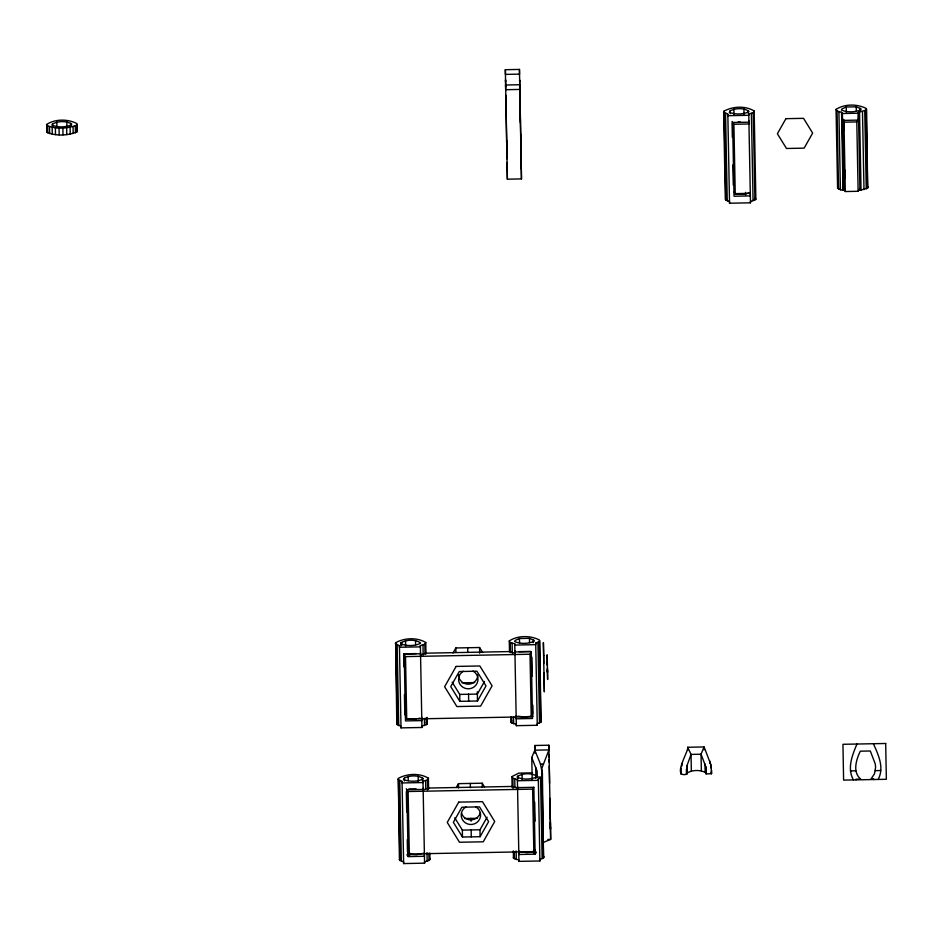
<?xml version="1.0" encoding="UTF-8"?>
<svg xmlns="http://www.w3.org/2000/svg" width="933" height="933" viewBox="0 0 933 933"><rect width="100%" height="100%" fill="white"/><g stroke="black" fill="none" stroke-linecap="round" stroke-linejoin="round"><path stroke-width="1.4" d="M548.872 745.222L548.931 749.91L534.831 750.179L540.464 764.057L542.388 773.597L542.143 776.991L536.802 777.084C530.807 779.44 523.098 779.93 517.197 777.189L517.197 776.653C522.772 772.874 530.889 772.851 536.79 775.999L536.685 770.32L531.763 757.444L534.831 750.179L534.761 745.49L548.872 745.222L550.668 839.385L543.239 842.476M704.158 749.782L704.1 746.948L711.086 765.177L711.413 773.76L706.083 773.865L705.954 767.089L701.033 754.214L704.1 746.948L687.679 747.263C689.009 750.89 671.27 778.274 686.793 774.227L686.956 765.818L691.038 754.412L687.679 747.263L687.738 750.085M711.413 773.76L711.669 770.366M873.58 779.533L873.638 778.857L871.049 778.915L874.489 773.83L875.609 767.241L875.236 763.859L870.302 750.995L860.308 751.182C856.319 759.485 852.237 772.023 860.704 779.113L856.051 779.195L856.074 779.871M856.96 744.033C852.33 755.112 846.861 768.407 853.427 779.918M548.931 749.91L541.816 768.407L543.531 857.905L539.88 859.433L539.904 860.972L518.958 861.369L518.806 853.229M878.105 779.452C884.601 767.824 878.291 754.575 873.381 743.718M426.369 722.352L427.337 723.973L421.926 726.224L421.949 727.483L401.003 727.88L400.98 726.34L396.793 724.136L395.709 642.662C404.572 637.775 417.039 637.216 425.775 642.51L425.996 654.021M400.875 642.86L400.887 643.945C406.975 646.079 414.695 646.254 420.491 643.303L420.48 642.755C414.777 639.175 406.66 639.502 400.875 642.86L400.933 645.741M723.635 111.948L724.101 111.109C732.976 106.222 745.432 105.662 754.167 110.945L755.87 199.3L750.459 201.551L750.482 202.811L729.536 203.207L727.822 114.164L723.635 111.948L725.326 199.464L729.513 201.668L729.536 203.207M396.793 724.136L397.271 723.285M429.95 858.815L429.017 860.483L424.55 861.917L424.573 863.165L403.627 863.573L403.604 862.034L399.417 859.818L398.333 778.355C407.196 773.469 419.652 772.897 428.399 778.192L428.597 789.108M399.417 859.818L399.895 858.978M76.728 125.127L76.704 123.459C67.654 118.888 55.187 118.841 46.65 124.451L46.662 125.29C55.712 129.477 67.514 128.731 76.728 125.127L76.856 132.008C67.654 135.612 55.84 136.358 46.79 132.171L46.65 124.451M76.856 132.008L77.194 124.287M514.899 650.686L516.334 725.676L537.28 725.279L537.256 723.74L540.907 722.212L539.332 639.921C530.282 635.361 517.815 635.315 509.278 640.913L510.258 642.545L514.759 643.805L514.946 653.287L509.873 651.572L425.576 653.182L420.55 655.094L420.375 645.601L424.83 644.178L425.775 642.51M866.139 110.071L866.116 108.403C857.077 103.831 844.61 103.785 836.061 109.383L837.053 111.015L841.554 112.275L842.417 113.511L842.557 120.404L858.01 120.1L858.442 112.322L866.139 110.071L867.643 188.104L859.946 190.355L858.442 112.322M540.907 722.212L539.822 640.749M537.116 776.536L536.802 777.084L536.685 770.32M867.643 188.104L866.617 109.219M543.531 857.905L542.388 773.597M706.083 773.865L706.339 770.471M452.971 653.042L455.852 647.969L479.585 647.514L482.653 652.47M484.472 681.522L477.369 694.082L459.736 694.42L452.155 682.14M477.463 700.998L486 685.93L476.891 671.2L459.258 671.538L450.732 686.606L459.829 701.336L477.463 700.998L477.334 691.773M456.319 787.464L458.465 783.65L482.209 783.207L484.507 786.916M487.096 817.203L479.994 829.764L462.36 830.102L454.779 817.821M480.087 836.691L488.624 821.623L479.515 806.882L461.882 807.22L453.356 822.3L462.453 837.029L480.087 836.691L479.994 829.589M843.689 119.354L843.712 120.567L842.931 120.579L844.272 189.947L845.321 191.533L858.127 191.288L856.797 121.92L858.57 119.202M405.482 717.244L406.718 719.098L531.227 716.719L530.014 654.231L531.204 652.342M858.127 191.288L859.911 188.443M531.227 716.719L533 713.873L532.836 705.161M407.255 839.595L407.476 851.211L409.33 853.987L533.839 851.619L532.626 789.131L533.804 787.23M533.839 851.619L535.017 849.718M518.783 851.059L518.83 854.488L535.134 854.173L536.242 852.412M52.563 123.949L51.945 125.034C57.846 127.774 65.555 127.285 71.549 124.929L71.538 123.844C65.823 120.695 58.278 120.963 52.563 123.949L52.61 126.701M727.822 114.164L727.845 115.704L748.791 115.295L748.767 114.048L753.234 112.613L754.167 110.945M838.51 186.612L837.589 188.268L840.411 189.761L843.059 190.32L843.024 188.151M842.872 187.475L843.49 186.927L842.172 119.004M397.855 779.195L402.053 781.411L402.065 782.95L423.011 782.542L422.999 781.294L427.454 779.86L428.399 778.192M511.774 720.719L510.852 722.375L516.322 724.428L516.334 725.676M424.387 853.672L423.162 789.971L428.189 788.047L512.474 786.437L517.558 788.163L517.383 779.498L512.882 778.239L511.902 776.606L518.853 773.119L532.533 772.851M706.386 773.317L706.071 772.781C700.17 769.62 692.041 769.643 686.466 773.422L686.793 774.227M514.759 643.805L514.783 645.053L535.717 644.656L535.705 643.117L539.356 641.589M517.383 779.498L517.407 780.746L538.341 780.35L538.318 778.81L541.98 777.282L541.956 775.615M730.189 110.77L729.291 112.392C735.379 114.514 743.088 114.689 748.884 111.738L748.884 111.202C743.484 107.727 735.845 108.053 730.189 110.77L730.247 113.651M404.421 778.017L403.511 779.626C409.599 781.761 417.319 781.936 423.115 778.985L423.104 778.437C417.704 774.973 410.065 775.3 404.421 778.017L404.467 780.898M846.254 106.992L841.974 108.893L841.368 109.977C847.269 112.718 854.966 112.228 860.972 109.872L860.961 108.788L856.249 106.805L846.254 106.992L846.359 112.776M519.459 638.522L515.191 640.411L514.573 641.507C520.486 644.236 528.183 643.758 534.189 641.403L534.166 640.318L529.454 638.335L519.459 638.522L519.541 642.837M423.92 853.263L416.515 854.745L407.348 854.278M418.381 718.515L420.095 718.083M533.233 716.136L524.078 716.964L517.85 716.217M535.857 851.829L526.702 852.645L519.261 851.456M416.316 653.59L403.662 653.835L403.919 666.908M530.247 651.421L519.145 651.631M416.27 718.853L406.66 718.9M416.118 788.886L408.934 788.851M734.003 191.778L735.239 193.632L750.295 193.318M530.014 654.231L405.517 656.61L403.662 653.835M505.359 69.707L519.459 69.427L521.197 158.913L521.477 178.914L507.365 179.183L505.359 69.707L505.418 74.395L519.529 74.127L519.459 69.427M521.477 178.914L519.681 84.74L519.739 89.44L505.639 89.708L505.569 85.008L519.681 84.74C519.973 90.979 519.518 75.293 519.681 81.439M842.417 113.511L857.882 113.22M738.213 121.791L740.079 121.757M748.919 122.188L732.615 122.491L734.038 196.233L750.342 195.918L750.295 192.501L744.802 194.169L735.192 194.227M732.043 121.488L733.898 124.264L748.954 123.972L748.896 120.928M842.931 120.579L843.98 122.165L856.797 121.92M844.272 189.947L845.053 189.935M420.526 653.741L404.211 654.056L405.505 720.906L421.809 720.603L421.798 719.343M514.911 651.945L531.227 651.631L532.51 718.48L516.206 718.795L516.182 717.547M462.092 682.828L474.687 682.583M540.464 764.057L543.507 763.999M875.352 770.635L880.682 770.53M517.535 787.627L533.839 787.312L535.134 854.173M406.275 788.735L408.118 791.511L532.626 789.131M464.716 818.521L477.311 818.276M547.846 839.443L550.668 839.385L550.388 819.384M406.975 854.873L408.129 856.599L424.433 856.284L424.398 853.473M513.337 850.861L513.477 858.068L518.946 860.121L518.958 861.369M395.23 643.513L399.429 645.718L401.003 727.88M754.902 197.679L755.87 199.3M855.748 770.74L850.464 770.985M841.683 119.167L842.557 120.404M867.62 186.448L868.122 187.265M711.226 772.384L711.716 773.212M540.883 720.544L541.385 721.372M543.507 856.237L544.009 857.065M76.833 130.34L77.334 131.168M681.172 773.574L681.335 774.332M550.272 814.089L550.213 810.882M543.636 655.421L543.776 663.526M534.877 752.08L534.889 752.558M550.19 813.704L550.132 807.208L550.155 808.13M550.26 813.704L550.318 819.034L549.98 798.403M519.938 95.108L520.194 108.228M519.879 95.702L519.856 94.571L519.914 97.942M519.961 100.484L519.996 101.615L519.926 98.245M520.882 147.472L521.127 158.563L520.707 134.469M505.768 95.388L505.884 101.884L505.826 95.388M864.739 110.875L866.244 188.909M862.489 111.598L863.993 189.632M860.028 108.298L860.086 111.19M859.538 112.182L861.042 190.227M856.249 106.805L856.331 111.144M843.98 122.165L845.321 191.533M843.735 122.013L843.899 130.678M844.657 169.701L844.832 178.611M841.554 112.275L843.059 190.32M838.907 111.715L840.411 189.761M837.053 111.015L838.557 189.061M836.061 109.383L837.589 188.268M753.234 112.613L754.925 200.129M751.392 113.383L753.083 200.898M748.767 114.048L750.482 202.811M748.243 110.677L748.301 113.558M743.928 108.951L744.033 114.701M745.537 192.326L745.584 195.079M733.933 109.138L734.038 114.899M733.898 124.264L735.239 193.632M732.078 122.934L732.347 137.384M732.883 164.838L733.28 185.072M725.559 113.523L727.25 201.038M724.101 111.109L725.816 200.28M711.086 765.177L711.144 768.057M709.733 760.827L709.78 763.544M705.954 767.089L706.071 772.781M704.975 763.929L705.138 772.279M701.359 770.786L701.033 754.214L691.038 754.412L691.353 770.985M686.956 765.818L687.085 772.874M686.385 769.142L686.478 773.97M681.93 763.322L681.976 765.958M681.078 768.325L681.183 774.215M550.167 808.841L550.202 810.579M547.309 663.456L547.158 654.791L547.624 679.516L547.414 667.678M547.356 665.579L547.286 661.87L547.344 664.704M549.094 757.514L549.047 755.042L549.082 756.931M549.14 759.625L549.187 762.086L549.14 760.197M549.28 766.203L549.595 783.207M550.412 825.6L550.342 822.23L550.4 824.982M550.423 825.892L550.482 829.274L550.423 826.521M547.426 669.602L547.484 672.436L547.449 669.987M549.934 800.596L550.073 807.943M550.167 808.34L550.178 809.098M550.237 812.363L550.248 813.121M543.671 655.782L543.391 642.557L544.336 691.889L544.137 680.449M543.962 672.961L544.091 679.294M537.944 642.394L539.507 723.017M540.569 778.087L542.131 858.71M535.705 643.117L537.28 725.279M538.318 778.81L539.904 860.972M533.233 639.828L533.291 642.709M535.694 767.159L535.915 778.39M534.761 745.49L534.889 753.059M531.903 657.205L532.265 676.098M534.714 802.275L535.076 821.157M520.987 148.627L520.941 146.738L520.964 147.659M521.046 151.892L521.057 152.639M521.209 164.5L521.15 161.747L521.197 164.22M521.232 166.039L521.29 168.791L521.244 166.331M520.078 105.732L520.404 122.736M520.976 148.37L520.987 149.198M521.034 151.309L521.069 152.849M529.454 638.335L529.536 642.65M531.763 757.444L532.195 779.778M533.559 850.325L533.606 853.205M522.083 774.215L522.2 779.965M505.581 81.707L505.546 79.818L505.604 83.2M505.639 84.973L505.674 86.874L505.616 83.492M505.779 95.971L505.791 96.729M505.849 99.994L505.861 100.752M505.943 101.149L506.094 108.496M506.631 140.393L506.782 147.741M506.864 148.137L506.876 148.895M506.934 152.161L506.946 152.907M507.086 163.905C506.957 157.584 507.284 173.62 507.144 167.182M506.864 148.639L506.899 150.376M506.911 150.668L506.957 153.117M505.978 106L507.016 158.832L506.841 147.006L506.852 147.927M517.815 776.104L517.873 778.985M518.783 851.876L517.523 786.379M512.124 643.245L512.31 653.322M513.535 716.672L513.675 723.868M514.748 778.938L514.911 787.569M516.136 850.919L516.299 859.561M510.258 642.545L510.456 652.622M511.704 717.407L511.82 723.168M512.882 778.239L513.08 788.315M514.305 851.654L514.445 858.861M509.278 640.913L509.488 651.829M510.736 716.614L510.852 722.375M511.902 776.606L512.112 787.522M427.221 717.372L427.337 723.973M429.845 853.054L429.961 859.655M424.83 644.178L425.028 654.255M426.253 717.605L426.393 724.801M427.454 779.86L427.652 789.936M428.877 853.287L429.017 860.483M422.999 644.948L423.185 655.024M424.41 718.375L424.55 725.571M425.623 780.629L425.786 789.271M427.011 852.622L427.174 861.252M421.949 727.483L420.503 652.494M422.999 781.294L423.162 789.971M424.422 855.036L424.573 863.165M422.474 777.924L422.532 780.804M415.523 640.505L415.605 644.82M418.147 776.198L418.264 781.947M405.528 640.691L405.645 646.452M408.153 776.384L408.234 780.699M409.634 852.692L409.68 855.561M405.517 656.61L406.718 719.098M408.118 791.511L409.33 853.987M408.129 856.599L406.835 789.738L423.139 789.435L423.127 788.175M404.444 694.525L404.84 714.865M406.321 791.639L406.718 811.978M401.796 642.336L401.855 645.216M402.053 781.411L403.627 863.573M397.155 645.088L398.718 725.711M399.779 780.769L401.342 861.392M395.709 642.662L397.295 724.953M398.356 780.023L399.919 860.646M75.316 125.932L75.456 132.813M73.066 126.655L73.206 133.536M70.605 123.354L70.663 126.107M70.115 127.238L70.255 134.119M66.826 121.861L66.908 125.99M66.651 127.669L66.779 134.55M62.873 127.891L63.001 134.772M59.036 127.914L59.176 134.795M56.831 122.048L56.936 127.564M55.385 127.728L55.514 134.609M52.131 127.343L52.271 134.224M49.496 126.771L49.624 133.664M47.63 126.083L47.77 132.964M516.159 715.751L516.171 717.01M507.144 163.473L507.365 179.183M513.465 857.229L513.477 858.068M482.209 783.207L482.268 787.464M479.585 647.514L479.667 653.193M471.013 818.393L471.06 821.238M471.177 829.764L471.27 836.854M470.337 783.428L470.395 787.685M468.553 694.07L468.646 701.173M467.713 647.735L467.771 652.004M462.36 829.927L462.453 837.029M459.736 694.234L459.829 701.336M458.465 783.65L458.535 787.918M455.852 647.969L455.91 652.225M421.763 717.559L421.774 718.807M420.375 645.601L420.386 646.861L399.441 647.257L399.429 645.718M46.778 131.331L46.79 132.171M472.961 671.049A9.703 9.47 -0.8 0 1 475.818 685.288A9.703 9.47 -0.8 0 1 460.949 685.58A9.703 9.47 -0.8 0 1 463.258 671.235M477.906 674.547A9.703 9.47 -0.8 0 1 468.389 684.204A9.703 9.47 -0.8 0 1 458.5 674.909M475.585 806.742A9.703 9.47 -0.8 0 1 478.442 820.982A9.703 9.47 -0.8 0 1 463.573 821.262A9.703 9.47 -0.8 0 1 465.882 806.928M480.25 812.69A9.703 9.47 -0.8 0 1 461.497 813.051M456.109 666.43L444.621 686.723L456.878 706.561L480.623 706.106L492.099 685.813L479.842 665.975L456.109 666.43M785.913 118.678L777.387 133.757L786.496 148.487L804.129 148.149L812.655 133.081L803.546 118.339L785.913 118.678M458.733 802.123L447.245 822.416L459.502 842.254L483.247 841.799L494.723 821.506L482.466 801.669L458.733 802.123M885.685 743.484L842.942 744.301L843.607 780.105L886.35 779.288L885.685 743.484"/></g></svg>
